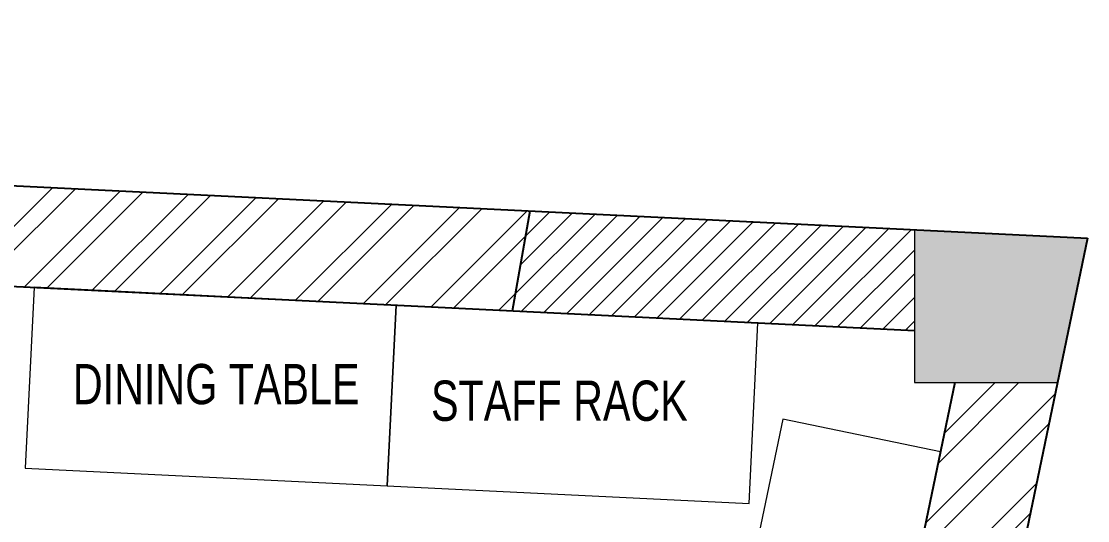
# Model space of a CAD drawing. Header units: feet. Extents: x 3164909 to 3172211, y -5464209 to -5452594.
# Drawn here: x 3169562 to 3172211, y -5453835 to -5452594 of the extents above; entities that cross this region are included whole.
import ezdxf

# ---------------------------------------------------------------- set-up
doc = ezdxf.new("R2010")
doc.units = ezdxf.units.FT
doc.header["$LTSCALE"] = 33
doc.header["$MEASUREMENT"] = 0
for name, color, linetype, lineweight in [('A-COL', 243, 'Continuous', 9), ('column hatch', 5, 'Continuous', 0), ('LENS-DIM', 252, 'Continuous', 5), ('LENS-TEXT', 31, 'Continuous', 5), ('LK-FF&E WALL', 1, 'Continuous', 9), ('LN-HATCH', 251, 'Continuous', 0)]:
    doc.layers.add(name, color=color, linetype=linetype, lineweight=lineweight)
doc.layers.add('A-WALL', color=1, linetype='Continuous')
doc.styles.add('LK TXT', font='GILC____.TTF', dxfattribs={"height": 100})

# ---------------------------------------------------------------- blocks, each defined once
blk = doc.blocks.new('A$C94e56fbd')
at = {"layer": 'column hatch'}
h = blk.add_hatch(color=8, dxfattribs=at)
h.dxf.hatch_style = 1
h.paths.add_polyline_path([(1917.4, -4501.9), (1457.4, -4501.9), (1457.4, -4762.3), (1911, -4726.6)])
h.paths.add_polyline_path([(1940.8, -3673.6), (1595.1, -3673.6), (1595.1, -3953.6), (1932.9, -3953.6)])
h.paths.add_polyline_path([(2001.8, -1519.3), (2002.6, -1504.8), (1612.2, -1504.8), (1612.2, -1784.8), (1994.3, -1784.8)])
h.paths.add_polyline_path([(2129.1, 661.3), (1742.3, 661.3), (1742.3, 381.3), (2112.7, 381.3)])
h.paths.add_polyline_path([(3033.4, 5213.3), (2603.4, 5234.3), (2603.4, 4854), (2958.8, 4854)])
h.paths.add_polyline_path([(54.1, 5359), (33.3, 5360), (-168.1, 5357.3), (-214.1, 5010.3), (4, 4981.4)])
h.paths.add_polyline_path([(-2895.3, 5718.9), (-3147.4, 5752.3), (-3245.3, 5326.7), (-2895.3, 5326.7)])
h.paths.add_polyline_path([(-3916.5, 933), (-4256.5, 933), (-4256.5, 653), (-3916.5, 653)])
h.paths.add_polyline_path([(-1051.1, 787.1), (-1331.1, 787.1), (-1331.1, 507.1), (-1051.1, 507.1)])
h.paths.add_polyline_path([(-1051.1, -1392.9), (-1331.1, -1392.9), (-1331.1, -1672.9), (-1051.1, -1672.9)])
h.paths.add_polyline_path([(-3886.5, -1251), (-4256.5, -1251), (-4256.5, -1531), (-3886.5, -1531)])
h.paths.add_polyline_path([(-1065.1, -3576.9), (-1344.2, -3576.9), (-1345.1, -3856.9), (-1065.1, -3856.9)])
h.paths.add_polyline_path([(-3886.5, -3402), (-4256.5, -3402), (-4256.5, -3682), (-3886.5, -3682)])
at = {"layer": 'LN-HATCH'}
h = blk.add_hatch(dxfattribs=at)
h.set_pattern_fill('ANSI32', color=256, scale=333, angle=180)
h.set_pattern_definition([(225, (-5864106.86, 5280898.62), (88.2999593, -88.2999593), []), (225, (-5864165.73, 5280898.62), (88.2999593, -88.2999593), [])])
h.paths.add_polyline_path([(1932.9, -3953.6), (1695.1, -3953.6), (1667.4, -4501.9), (1917.4, -4501.9)])
h.paths.add_polyline_path([(1648.5, 5281), (54.1, 5359), (21.1, 5110.3), (1604.6, 5032.8)])
h.paths.add_polyline_path([(-168.1, 5357.3), (-2895.3, 5718.9), (-2895.3, 5466.7), (-200.9, 5109.5)])
h.paths.add_polyline_path([(-3035.3, 5326.7), (-3245.3, 5326.7), (-4256.5, 933), (-4046.5, 933)])
h.paths.add_polyline_path([(-4056.5, 653), (-4256.5, 653), (-4256.5, -1251), (-4056.5, -1251)])
h.paths.add_polyline_path([(-4006.5, -3682), (-4256.5, -3682), (-4256.5, -4901), (-4006.5, -4901)])
h.paths.add_polyline_path([(2592.5, 4320.1), (2837.3, 4269.2), (2958.8, 4854), (2703.4, 4854)])
h.paths.add_polyline_path([(2188, 1144.3), (1943.2, 1195.2), (1832.3, 661.3), (2129.1, 661.3), (2145.2, 938.6)])
h.paths.add_polyline_path([(2187.3, 2370.1), (2432.1, 2319.2), (2593.1, 3094.3), (2348.4, 3145.2)])
h.paths.add_polyline_path([(2021.8, -1175.3), (1772.3, -1160.7), (1752.2, -1504.8), (2002.6, -1504.8)])
h.paths.add_polyline_path([(1842.2, 37.2), (2091.8, 22.7), (2112.7, 381.3), (1862.3, 381.3)])
h.paths.add_polyline_path([(1950.4, -3335.9), (1705.6, -3328.9), (1695.1, -3673.6), (1940.8, -3673.6)])
h.paths.add_polyline_path([(-4256.5, -1866.5), (-4046.5, -1866.5), (-4046.5, -1531), (-4256.5, -1531)])
h.paths.add_polyline_path([(-4046.5, -3066.5), (-4256.5, -3066.5), (-4256.5, -3402), (-4046.5, -3402)])
h = blk.add_hatch(dxfattribs=at)
h.set_pattern_fill('ANSI31', color=256, scale=333, angle=180)
h.set_pattern_definition([(225, (-5864106.86, 5280898.62), (29.43331977, -29.43331977), [])])
h.paths.add_polyline_path([(2603.4, 5234.3), (1648.5, 5281), (1604.6, 5032.8), (2603.4, 4984)])
at = {"layer": 'A-COL'}
for p, q in [((2603.4, 5234.3), (2603.4, 4854)), ((2603.4, 4854), (2958.8, 4854))]:
    blk.add_line(p, q, dxfattribs=at)
at = {"layer": 'A-WALL'}
for p, q in [((33.3, 5360), (3033.4, 5213.3)), ((1604.6, 5032.8), (1648.5, 5281)), ((3033.4, 5213.3), (2145.2, 938.6)), ((21.1, 5110.3), (2603.4, 4984)), ((2703.4, 4854), (1832.3, 661.3))]:
    blk.add_line(p, q, dxfattribs=at)

msp = doc.modelspace()

# ---------------------------------------------------------------- linework, layer by layer
at = {"layer": 'LK-FF&E WALL'}
for points in [[(3169572.2, -5453704.6), (3170471.1, -5453748.6), (3170493.1, -5453299.1), (3169594.2, -5453255.1)], [(3170471.1, -5453748.6), (3171370, -5453792.5), (3171392, -5453343.1), (3170493.1, -5453299.1)], [(3171453.6, -5453582.8), (3171301, -5454317.2), (3171692.6, -5454398.5), (3171845.2, -5453664.2)]]:
    msp.add_lwpolyline(points, close=True, dxfattribs=at)

# ---------------------------------------------------------------- block references
at = {"layer": 'LENS-DIM', "color": 2}
msp.add_blockref('A$C94e56fbd', (3169177.5, -5458346.1), dxfattribs=at)

# ---------------------------------------------------------------- texts
at = {"layer": 'LENS-TEXT', "color": 0, "linetype": 'Continuous', "ltscale": 3, "char_height": 100, "attachment_point": 5, "style": 'LK TXT'}
for s, insert in [('DINING TABLE', (3170046.3, -5453496.4)), ('STAFF RACK', (3170898.8, -5453537.7))]:
    msp.add_mtext_dynamic_manual_height_columns(s, width=783.964, gutter_width=1, heights=[0], dxfattribs=dict(at, insert=insert))

doc.saveas('drawing.dxf')
